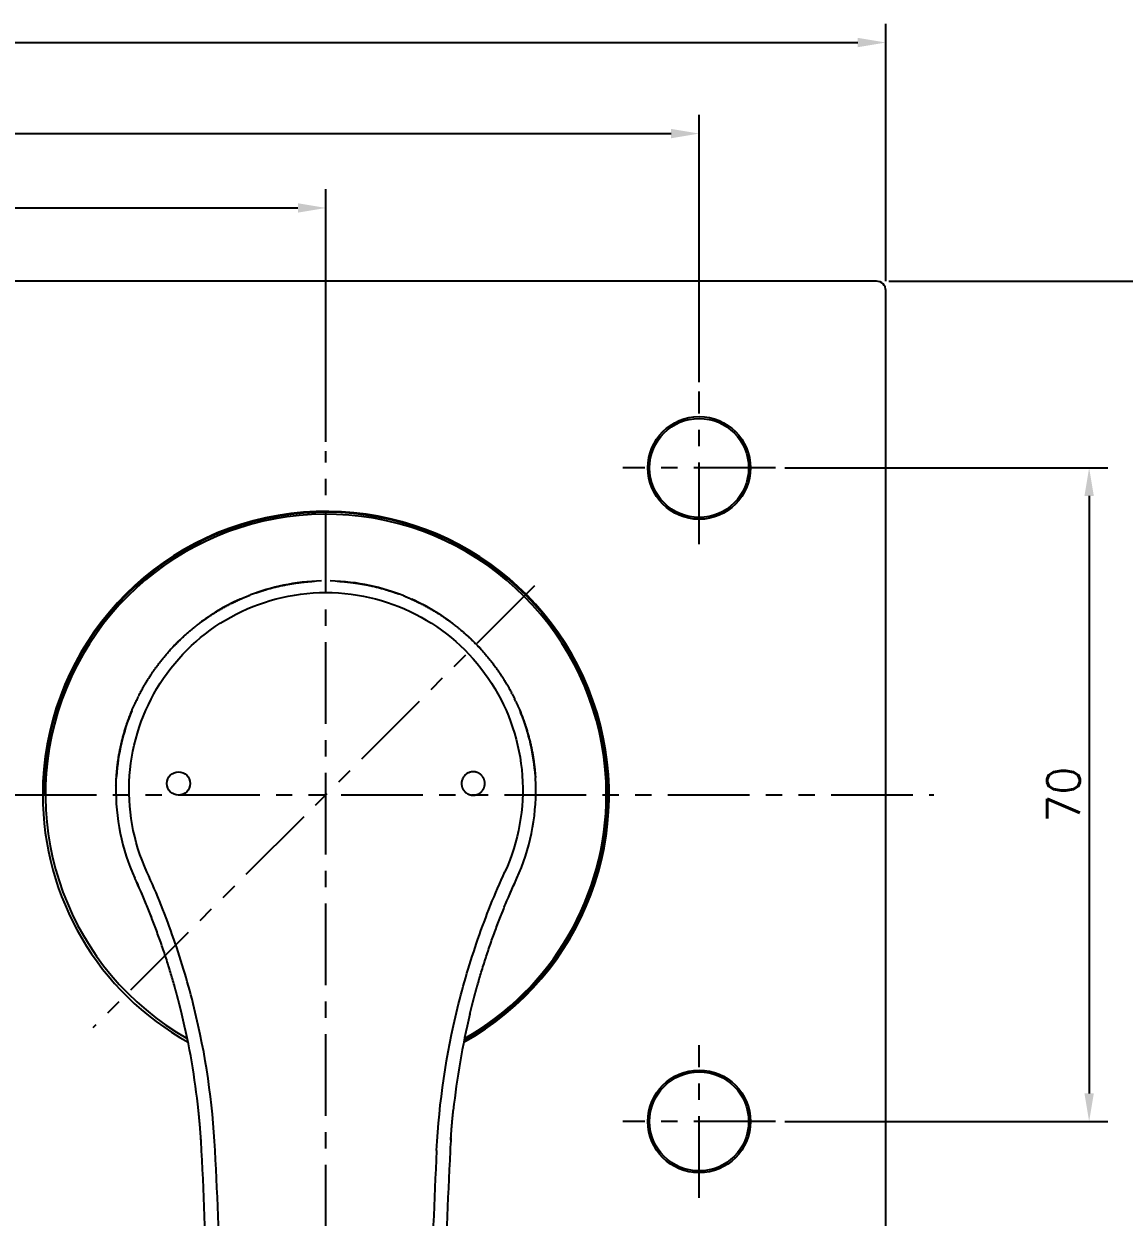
# Model space of a CAD drawing. Extents: x 9929 to 10523, y -4155 to -3735.
# Drawn here: x 10200.1 to 10318, y -4077.1 to -3949.3 of the extents above; entities that cross this region are included whole.
import ezdxf

# ---------------------------------------------------------------- set-up
doc = ezdxf.new("R2010")
doc.units = 0
doc.header["$LTSCALE"] = 7
doc.header["$MEASUREMENT"] = 0
for name, pattern in [('CENTER', [2, 1.25, -0.25, 0.25, -0.25]), ('HIDDEN', [0.375, 0.25, -0.125]), ('PHANTOM', [2.5, 1.25, -0.25, 0.25, -0.25, 0.25, -0.25])]:
    doc.linetypes.add(name, pattern=pattern)
doc.layers.get('0').update_dxf_attribs({"color": 2, "linetype": 'CONTINUOUS'})
for name, color, linetype in [('CL', 1, 'CENTER'), ('D', 2, 'CONTINUOUS'), ('DIM', 2, 'CONTINUOUS'), ('DWG', 7, 'CONTINUOUS'), ('HD', 3, 'HIDDEN'), ('PH', 3, 'PHANTOM')]:
    doc.layers.add(name, color=color, linetype=linetype)
doc.styles.add('GHS', font='ROMANS.shx', dxfattribs={"bigfont": 'GHS.shx'})

msp = doc.modelspace()

# ---------------------------------------------------------------- linework, layer by layer
at = {"color": 7, "linetype": 'Continuous'}
for p, q in [((10291.43602, -3976.86394), (10013.43596, -3976.86394)), ((10292.43596, -4085.86394), (10292.43596, -3977.86394))]:
    msp.add_line(p, q, dxfattribs=at)
for centre, radius in [((10272.43596, -3996.86394), 5.5), ((10272.43597, -3996.86394), 5.30506), ((10272.43596, -4066.86394), 5.5), ((10272.43596, -4066.86394), 5.30506)]:
    msp.add_circle(centre, radius, dxfattribs=at)
msp.add_arc((10291.43596, -3977.86394), 1, 0, 90, dxfattribs=at)
at = {"layer": 'CL'}
for p, q in [((10272.43596, -4005.03625), (10272.43596, -3988.69161)), ((10232.43596, -4122.27813), (10232.43596, -3995.08162)), ((10280.60829, -3996.86394), (10264.26364, -3996.86394)), ((10272.43596, -4075.03625), (10272.43596, -4058.69161)), ((10280.60829, -4066.86394), (10264.26364, -4066.86394))]:
    msp.add_line(p, q, dxfattribs=at)
at = {"layer": 'D'}
for p, q in [((10272.43596, -3987.69161), (10272.43596, -3959.04882)), ((10035.43596, -3961.04882), (10269.43596, -3961.04882)), ((10232.43596, -3994.08162), (10232.43596, -3967.01147)), ((10075.43596, -3969.01147), (10229.43596, -3969.01147)), ((10281.60829, -3996.86394), (10316.22878, -3996.86394)), ((10314.22878, -3999.86394), (10314.22878, -4063.86394)), ((10281.60829, -4066.86394), (10316.22878, -4066.86394))]:
    msp.add_line(p, q, dxfattribs=at)
for centre, radius, start, end in [((10232.42528, -4031.48676), 22.52845, 68.2600275, 68.3787078), ((10232.23534, -4031.7191), 22.82734, 49.7720989, 49.7911191), ((10232.68253, -4031.21884), 22.15628, 41.6512604, 47.9842564), ((10231.99782, -4031.46268), 22.93796, 3.5362159, 3.5748458), ((10232.42039, -4031.46158), 22.51559, 2.8873056, 3.5997295), ((10232.4348, -4031.46091), 22.50116, 1.2649644, 2.7912102), ((10231.64259, -4031.01913), 21.97294, 206.4693157, 206.4769767), ((10134.5787, -4076.28365), 85.1344, 24.2463599, 24.2571943), ((10139.29507, -4074.06529), 79.92269, 24.1508394, 24.1890661), ((10139.22464, -4074.09686), 79.99987, 24.1110494, 24.1341583), ((10139.22372, -4074.09728), 80.00088, 24.0540906, 24.1110531), ((10127.81936, -4079.31176), 92.54102, 24.00035, 24.0104317)]:
    msp.add_arc(centre, radius, start, end, dxfattribs=at)
for points in [[(10240.90413, -4010.61471), (10240.85956, -4010.59661), (10240.81475, -4010.57859), (10240.7697, -4010.56065)], [(10246.83448, -4014.17052), (10246.82001, -4014.15849), (10246.80551, -4014.14646), (10246.79099, -4014.13444)], [(10246.83438, -4014.17063), (10246.8804, -4014.20895), (10246.92626, -4014.24746), (10246.97197, -4014.28615)], [(10250.06461, -4017.47877), (10250.03175, -4017.43731), (10249.99871, -4017.3959), (10249.96547, -4017.35454)], [(10254.90952, -4030.36517), (10254.90892, -4030.35258), (10254.9083, -4030.34), (10254.90768, -4030.32741)], [(10212.18683, -4041.28439), (10212.2202, -4041.35828), (10212.25711, -4041.44039), (10212.29729, -4041.53038)], [(10212.22078, -4041.36127), (10212.22456, -4041.36967), (10212.22837, -4041.37816), (10212.23223, -4041.38674)], [(10212.29005, -4041.51567), (10212.29655, -4041.53019), (10212.30313, -4041.54492), (10212.3098, -4041.55985)], [(10212.31707, -4041.57612), (10212.32396, -4041.59156), (10212.33095, -4041.6072), (10212.33802, -4041.62306)], [(10212.37783, -4041.71491), (10212.36915, -4041.6953), (10212.36058, -4041.67597), (10212.35212, -4041.65691)], [(10212.35999, -4041.67123), (10212.36506, -4041.68264), (10212.37016, -4041.69416), (10212.37532, -4041.70579)], [(10212.73939, -4042.54436), (10212.69228, -4042.43458), (10212.64687, -4042.32945), (10212.60325, -4042.22903)]]:
    msp.add_open_spline(points, degree=3, dxfattribs=at)
msp.add_rational_spline([(10214.38691, -4046.69954), (10214.36205, -4046.63135), (10214.33725, -4046.56359), (10214.3125, -4046.49626), (10214.23868, -4046.29543), (10214.16405, -4046.09489), (10214.08862, -4045.89465), (10214.01596, -4045.70177), (10213.94255, -4045.50918), (10213.8684, -4045.31686), (10213.79787, -4045.13392), (10213.72666, -4044.95123), (10213.65478, -4044.76881), (10213.61425, -4044.66597), (10213.5741, -4044.56469), (10213.53436, -4044.46505)], [1, 1, 1, 1, 0.999994635531, 0.999994635531, 1, 0.999995023135, 0.999995023135, 1, 0.999995495908, 0.999995495908, 1, 1, 1, 1], degree=3, knots=[25.066394084, 25.066394084, 25.066394084, 25.066394084, 25.338291207, 25.338291207, 25.338291207, 25.980212918, 25.980212918, 25.980212918, 26.598546574, 26.598546574, 26.598546574, 27.186761152, 27.186761152, 27.186761152, 27.663013252, 27.663013252, 27.663013252, 27.663013252], dxfattribs=at)
for points in [[(10269.43596, -3960.54882), (10269.43596, -3961.54882), (10272.43596, -3961.04882)], [(10229.43596, -3968.51147), (10229.43596, -3969.51147), (10232.43596, -3969.01147)], [(10313.72878, -3999.86394), (10314.72878, -3999.86394), (10314.22878, -3996.86394)], [(10313.72878, -4063.86394), (10314.72878, -4063.86394), (10314.22878, -4066.86394)]]:
    msp.add_solid(points, dxfattribs=at)
at = {"layer": 'DIM'}
for p, q in [((10292.43596, -3976.86394), (10292.43596, -3949.29418)), ((10015.43596, -3951.29418), (10289.43596, -3951.29418)), ((10292.76908, -3976.86394), (10326.23116, -3976.86394))]:
    msp.add_line(p, q, dxfattribs=at)
msp.add_solid([(10289.43596, -3950.79418), (10289.43596, -3951.79418), (10292.43596, -3951.29418)], dxfattribs=at)
at = {"layer": 'DWG'}
msp.add_circle((10216.64802, -4030.66496), 1.25, dxfattribs=at)
for centre, radius, start, end in [((10232.43594, -4031.86391), 30.34998, 299.124621, 180.00005), ((10232.43596, -4031.86394), 30.25, 299.2864771, 180), ((10232.43597, -4031.86393), 30.04998, 359.9999775, 240.3837945), ((10232.44598, -4031.48546), 22.527, 110.9981313, 111.1071115), ((10232.79628, -4031.91125), 23.0772, 129.311172, 129.3375511), ((10232.42499, -4031.47309), 22.51678, 51.1279426, 51.2696907), ((10232.17979, -4031.20965), 22.14301, 132.477222, 138.3177055), ((10232.5181, -4031.4942), 22.5887, 152.5876055, 153.2815944), ((10232.42902, -4031.44782), 22.48827, 152.0210383, 152.1193122), ((10232.44128, -4031.46204), 22.50552, 154.7772863, 154.8345663), ((10232.42965, -4031.45647), 22.49263, 154.0227791, 154.1517775), ((10232.34084, -4031.50079), 22.60325, 26.913237, 26.9901005), ((10232.15228, -4031.59382), 22.81351, 25.2267771, 25.9702725), ((10232.14035, -4031.39069), 22.20104, 157.4362116, 176.1562171), ((10232.73867, -4031.3897), 22.19387, 3.8435589, 21.8886045), ((10232.43595, -4031.46033), 22.5, 178.6344315, 204.5802311), ((10232.43596, -4031.46033), 22.5, 335.4197687, 1.2635425), ((10232.4358, -4031.86397), 30.34985, 179.9999467, 240.8759526), ((10232.43596, -4031.86394), 30.15, 299.4504276, 0), ((10232.436, -4031.86392), 30.04996, 299.6163969, 359.9999603), ((10337.05255, -4079.31176), 92.54102, 155.9895683, 155.99965), ((10325.64819, -4074.09728), 80.00088, 155.8889469, 155.9459094), ((10325.64727, -4074.09686), 79.99987, 155.8658417, 155.8889506), ((10325.57684, -4074.06529), 79.92269, 155.8109339, 155.8491606), ((10330.29322, -4076.28365), 85.1344, 155.7428057, 155.7536401), ((10233.22932, -4031.01913), 21.97294, 333.5230233, 333.5306843), ((10138.85009, -4074.16095), 80.37988, 6.0571527, 13.5215492), ((10326.02183, -4074.16095), 80.37988, 166.4784508, 173.9428473), ((10135.52989, -4074.25743), 83.69802, 2.9060381, 3.8975265), ((10329.34202, -4074.25743), 83.69802, 176.1024735, 177.0939619), ((9593.93318, -4101.96041), 626.00278, 0.00000729, 2.92518829), ((9594.45773, -4102.04382), 626.92948, 0.0002461, 2.93302588), ((10871.07117, -4102.06064), 627.58647, 177.06854074, 179.99821856), ((10870.8636, -4101.95846), 625.92764, 177.07465577, 180.00017122)]:
    msp.add_arc(centre, radius, start, end, dxfattribs=at)
for points in [[(10231.98023, -4008.96509), (10229.10733, -4009.02495), (10226.49285, -4009.64389), (10224.37379, -4010.45464)], [(10240.72633, -4010.54344), (10238.56791, -4009.68943), (10235.86902, -4009.02718), (10232.89217, -4008.9651)], [(10223.25204, -4010.91918), (10221.5293, -4011.68575), (10220.1157, -4012.56522), (10218.88414, -4013.49834)], [(10223.07659, -4010.99951), (10223.13553, -4010.97255), (10223.19461, -4010.94583), (10223.25382, -4010.91937)], [(10224.33379, -4010.46999), (10224.31374, -4010.4777), (10224.29374, -4010.48543), (10224.27378, -4010.49318)], [(10239.8716, -4010.22417), (10239.932, -4010.24532), (10239.99229, -4010.26673), (10240.05249, -4010.28839)], [(10245.98803, -4013.49853), (10244.76415, -4012.57122), (10243.36027, -4011.69678), (10241.65193, -4010.93349)], [(10218.03745, -4014.17051), (10218.0238, -4014.18187), (10218.01016, -4014.19324), (10217.99655, -4014.20462)], [(10218.03755, -4014.17062), (10218.08089, -4014.13453), (10218.12437, -4014.09859), (10218.16798, -4014.06283)], [(10218.17619, -4014.05609), (10218.2226, -4014.01807), (10218.26915, -4013.98024), (10218.31586, -4013.94259)], [(10218.36043, -4013.90672), (10218.34554, -4013.91866), (10218.33067, -4013.9306), (10218.31584, -4013.94256)], [(10246.51275, -4013.90773), (10246.48047, -4013.88184), (10246.44807, -4013.85599), (10246.41555, -4013.83017)], [(10246.65269, -4014.02085), (10246.62065, -4013.99475), (10246.58848, -4013.96867), (10246.55617, -4013.94264)], [(10246.65266, -4014.0209), (10246.6989, -4014.05859), (10246.74498, -4014.09647), (10246.79092, -4014.13453)], [(10212.46592, -4021.09464), (10212.49417, -4021.04021), (10212.52264, -4020.9859), (10212.55134, -4020.93171)], [(10252.39485, -4021.07276), (10252.37272, -4021.03021), (10252.35043, -4020.98769), (10252.328, -4020.94521)], [(10252.39467, -4021.07285), (10252.42407, -4021.12934), (10252.45322, -4021.18594), (10252.48214, -4021.24267)], [(10212.07188, -4021.89193), (10212.05427, -4021.92939), (10212.03678, -4021.96688), (10212.01939, -4022.0044)], [(10212.18733, -4021.64993), (10212.1516, -4021.72369), (10212.11631, -4021.79758), (10212.08146, -4021.87157)], [(10212.30568, -4021.40918), (10212.27326, -4021.47416), (10212.24119, -4021.53922), (10212.20945, -4021.60438)], [(10212.30576, -4021.40922), (10212.31758, -4021.38554), (10212.32945, -4021.36188), (10212.34135, -4021.33824)], [(10252.49589, -4021.2697), (10252.52547, -4021.32791), (10252.55479, -4021.38626), (10252.58385, -4021.44473)], [(10252.60943, -4021.49622), (10252.60095, -4021.47904), (10252.59244, -4021.46187), (10252.58392, -4021.4447)], [(10252.60938, -4021.49625), (10252.62704, -4021.53202), (10252.64461, -4021.56783), (10252.66209, -4021.60369)], [(10252.79001, -4021.87066), (10252.8029, -4021.89802), (10252.81573, -4021.9254), (10252.82851, -4021.9528)], [(10252.87676, -4022.05687), (10252.86078, -4022.02215), (10252.8447, -4021.98746), (10252.82853, -4021.95279)], [(10253.32445, -4023.09545), (10253.2956, -4023.0237), (10253.26636, -4022.95204), (10253.23674, -4022.88048)], [(10253.23827, -4022.88625), (10253.26975, -4022.96266), (10253.30083, -4023.03928), (10253.33151, -4023.11613)], [(10252.49409, -4041.71491), (10252.50277, -4041.6953), (10252.51134, -4041.67597), (10252.51979, -4041.65691)], [(10252.51192, -4041.67123), (10252.50686, -4041.68264), (10252.50175, -4041.69416), (10252.4966, -4041.70579)], [(10252.55484, -4041.57612), (10252.54795, -4041.59156), (10252.54097, -4041.6072), (10252.5339, -4041.62306)], [(10252.58186, -4041.51567), (10252.57537, -4041.53019), (10252.56878, -4041.54492), (10252.56211, -4041.55985)], [(10252.68509, -4041.28439), (10252.65171, -4041.35828), (10252.61481, -4041.44039), (10252.57462, -4041.53038)], [(10252.65113, -4041.36127), (10252.64736, -4041.36967), (10252.64354, -4041.37816), (10252.63969, -4041.38674)], [(10252.13252, -4042.54436), (10252.17964, -4042.43458), (10252.22505, -4042.32945), (10252.26866, -4042.22903)]]:
    msp.add_open_spline(points, degree=3, dxfattribs=at)
for points, weights, degree, knots in [([(10224.88386, -4010.26565), (10225.30735, -4010.11473), (10225.73654, -4009.98086), (10227.429, -4009.453), (10229.18324, -4009.19669), (10230.2021, -4009.04792), (10231.23029, -4008.99273)], [1, 0.999800241115, 1, 0.996910887052, 1, 0.998956609435, 1], 2, [0, 0, 0, 0.899041813, 0.899041813, 4.437463626, 4.437463626, 6.495364948, 6.495364948, 6.495364948]), ([(10233.64289, -4008.9928), (10234.71504, -4009.05041), (10235.77684, -4009.20974), (10237.53617, -4009.47392), (10239.23214, -4010.01128), (10239.73643, -4010.17108), (10240.23266, -4010.35441)], [1, 0.998865798578, 1, 0.996889370506, 1, 0.999723556373, 1], 2, [0, 0, 0, 2.145754031, 2.145754031, 5.696485669, 5.696485669, 6.754311066, 6.754311066, 6.754311066]), ([(10218.36045, -4013.90674), (10218.87148, -4013.49694), (10219.40549, -4013.11757), (10220.85641, -4012.08693), (10222.45127, -4011.2971), (10223.3447, -4010.85472), (10224.27374, -4010.49307)], [1, 0.999576259759, 1, 0.996889184366, 1, 0.99902052654, 1], 2, [0, 0, 0, 1.309730844, 1.309730844, 4.86177715, 4.86177715, 6.854376841, 6.854376841, 6.854376841]), ([(10240.90411, -4010.61475), (10241.72797, -4010.94941), (10242.52286, -4011.34803), (10244.11963, -4012.14894), (10245.5701, -4013.19166), (10246.00033, -4013.50098), (10246.41551, -4013.83022)], [1, 0.999220247612, 1, 0.996865994853, 1, 0.999722515034, 1], 2, [0, 0, 0, 1.777548752, 1.777548752, 5.342827798, 5.342827798, 6.402390515, 6.402390515, 6.402390515]), ([(10212.56942, -4020.89764), (10213.35456, -4019.42105), (10214.34927, -4018.07669), (10215.40804, -4016.64598), (10216.67849, -4015.39944), (10217.31395, -4014.77602), (10217.99666, -4014.20475)], [1, 0.997252075387, 1, 0.996888896394, 1, 0.999218489447, 1], 2, [0, 0, 0, 3.338568601, 3.338568601, 6.890909453, 6.890909453, 8.67036971, 8.67036971, 8.67036971]), ([(10246.97775, -4014.29104), (10247.65955, -4014.86849), (10248.29343, -4015.49817), (10249.56046, -4016.75699), (10250.61314, -4018.19986), (10251.5694, -4019.5108), (10252.32778, -4020.94533)], [1, 0.999212730751, 1, 0.996867335133, 1, 0.997412427658, 1], 2, [0, 0, 0, 1.786007768, 1.786007768, 5.350653573, 5.350653573, 8.590362608, 8.590362608, 8.590362608]), ([(10209.94235, -4030.92412), (10209.97921, -4029.38005), (10210.22661, -4027.85547), (10210.51156, -4026.1004), (10211.06849, -4024.41182), (10211.47465, -4023.18074), (10212.01943, -4022.00442)], [1, 0.99765446977, 1, 0.996895386147, 1, 0.998346091663, 1], 2, [0, 0, 0, 3.084201891, 3.084201891, 6.632940517, 6.632940517, 9.222782193, 9.222782193, 9.222782193]), ([(10252.87671, -4022.05689), (10253.44456, -4023.29134), (10253.85981, -4024.58512), (10254.40417, -4026.28165), (10254.67488, -4028.0427), (10254.82701, -4029.03279), (10254.89058, -4030.03248)], [1, 0.998183516136, 1, 0.996882614713, 1, 0.999010903475, 1], 2, [0, 0, 0, 2.714282757, 2.714282757, 6.270330246, 6.270330246, 8.272431077, 8.272431077, 8.272431077]), ([(10247.57089, -4031.73293), (10247.87017, -4031.91496), (10248.22046, -4031.91496), (10248.82223, -4031.91496), (10249.19755, -4031.44456), (10249.47046, -4031.10253), (10249.47046, -4030.66496), (10249.47046, -4030.14719), (10249.10434, -4029.78108), (10248.73822, -4029.41496), (10248.22046, -4029.41496), (10246.97046, -4029.41496), (10246.97046, -4030.66496)], [1, 0.962906143787, 1, 0.901022592792, 1, 0.943842470775, 1, 0.923879526386, 1, 0.923879526386, 1, 0.707106767483, 1], 2, [0, 0, 0, 0.683059596, 0.683059596, 1.804747374, 1.804747374, 2.64655499, 2.64655499, 3.628302703, 3.628302703, 4.610050416, 4.610050416, 6.573545835, 6.573545835, 6.573545835]), ([(10246.97046, -4030.66496), (10246.97046, -4031.11892), (10247.26176, -4031.46709), (10247.37255, -4031.59949), (10247.51508, -4031.69692)], [1, 0.939934295442, 1, 0.990596665814, 1], 2, [0, 0, 0, 0.870894434, 0.870894434, 1.214006987, 1.214006987, 1.214006987]), ([(10250.48501, -4046.69954), (10250.50986, -4046.63135), (10250.53467, -4046.56359), (10250.55941, -4046.49626), (10250.63324, -4046.29543), (10250.70786, -4046.09489), (10250.7833, -4045.89465), (10250.85596, -4045.70177), (10250.92936, -4045.50918), (10251.00351, -4045.31686), (10251.07405, -4045.13392), (10251.14526, -4044.95123), (10251.21714, -4044.76881), (10251.25766, -4044.66597), (10251.29782, -4044.56469), (10251.33755, -4044.46505)], [1, 1, 1, 1, 0.999994635531, 0.999994635531, 1, 0.999995023135, 0.999995023135, 1, 0.999995495908, 0.999995495908, 1, 1, 1, 1], 3, [25.066394084, 25.066394084, 25.066394084, 25.066394084, 25.338291207, 25.338291207, 25.338291207, 25.980212918, 25.980212918, 25.980212918, 26.598546574, 26.598546574, 26.598546574, 27.186761152, 27.186761152, 27.186761152, 27.663013252, 27.663013252, 27.663013252, 27.663013252]), ([(10217.00118, -4055.36744), (10216.98912, -4055.31736), (10216.97701, -4055.26731), (10216.96487, -4055.2173), (10216.90897, -4054.98713), (10216.85205, -4054.75721), (10216.79411, -4054.52754), (10216.73451, -4054.2913), (10216.67383, -4054.05532), (10216.61207, -4053.81963), (10216.54252, -4053.55421), (10216.47161, -4053.28915), (10216.39934, -4053.02445), (10216.33393, -4052.7849), (10216.26741, -4052.54566), (10216.19977, -4052.30673)], [1, 1, 1, 1, 0.999993427995, 0.999993427995, 1, 0.99999304653, 0.99999304653, 1, 0.999991177112, 0.999991177112, 1, 0.999992778303, 0.999992778303, 1], 3, [15.210279944, 15.210279944, 15.210279944, 15.210279944, 15.366202153, 15.366202153, 15.366202153, 16.076784554, 16.076784554, 16.076784554, 16.807729752, 16.807729752, 16.807729752, 17.6308746, 17.6308746, 17.6308746, 18.375830199, 18.375830199, 18.375830199, 18.375830199]), ([(10247.87074, -4055.36744), (10247.8828, -4055.31736), (10247.8949, -4055.26731), (10247.90705, -4055.2173), (10247.96294, -4054.98713), (10248.01986, -4054.75721), (10248.07781, -4054.52754), (10248.13741, -4054.2913), (10248.19809, -4054.05532), (10248.25984, -4053.81963), (10248.32939, -4053.55421), (10248.4003, -4053.28915), (10248.47257, -4053.02445), (10248.53798, -4052.7849), (10248.60451, -4052.54566), (10248.67214, -4052.30673)], [1, 1, 1, 1, 0.999993427995, 0.999993427995, 1, 0.99999304653, 0.99999304653, 1, 0.999991177112, 0.999991177112, 1, 0.999992778303, 0.999992778303, 1], 3, [15.210279944, 15.210279944, 15.210279944, 15.210279944, 15.366202153, 15.366202153, 15.366202153, 16.076784554, 16.076784554, 16.076784554, 16.807729752, 16.807729752, 16.807729752, 17.6308746, 17.6308746, 17.6308746, 18.375830199, 18.375830199, 18.375830199, 18.375830199]), ([(10219.05273, -4068.85676), (10219.02845, -4068.48694), (10219.00075, -4068.11736), (10218.93012, -4067.17504), (10218.83725, -4066.23465), (10218.80982, -4065.95688), (10218.78045, -4065.67931)], [1, 0.999989270753, 1, 0.999930239206, 1, 0.999993913536, 1], 2, [0, 0, 0, 0.741228442, 0.741228442, 2.631067475, 2.631067475, 3.189310218, 3.189310218, 3.189310218]), ([(10245.81918, -4068.85676), (10245.84346, -4068.48694), (10245.87116, -4068.11736), (10245.94179, -4067.17504), (10246.03466, -4066.23465), (10246.06209, -4065.95688), (10246.09146, -4065.67931)], [1, 0.999989270753, 1, 0.999930239206, 1, 0.999993913536, 1], 2, [0, 0, 0, 0.741228442, 0.741228442, 2.631067475, 2.631067475, 3.189310218, 3.189310218, 3.189310218])]:
    msp.add_rational_spline(points, weights, degree=degree, knots=knots, dxfattribs=at)
for points, knots in [([(10213.25437, -4040.12314), (10211.76195, -4036.85597), (10211.14564, -4033.31629), (10211.64931, -4026.30591), (10212.79788, -4022.8711), (10218.49353, -4013.96862), (10225.1172, -4010.20806), (10232.43596, -4010.20767)], [0, 0, 0, 0, 0.248071879, 0.248071879, 0.496418415, 0.496418415, 1, 1, 1, 1]), ([(10232.43596, -4010.20767), (10239.75545, -4010.20801), (10246.37898, -4013.96945), (10252.07463, -4022.8719), (10253.2237, -4026.30915), (10253.72567, -4033.318), (10253.10932, -4036.85737), (10251.61755, -4040.12315)], [0, 0, 0, 0, 0.503574335, 0.503574335, 0.75205308, 0.75205308, 1, 1, 1, 1]), ([(10220.56595, -4069.96471), (10220.29963, -4064.7684), (10219.55793, -4059.72463), (10217.7131, -4052.22774), (10216.9804, -4049.75401), (10215.29318, -4044.89933), (10214.33411, -4042.48683), (10213.25437, -4040.12314)], [0, 0, 0, 0, 0.501548356, 0.501548356, 0.750549924, 0.750549924, 1, 1, 1, 1]), ([(10244.30596, -4069.96471), (10244.57228, -4064.7684), (10245.31398, -4059.72463), (10247.15882, -4052.22774), (10247.89151, -4049.75401), (10249.57874, -4044.89933), (10250.5378, -4042.48683), (10251.61755, -4040.12314)], [0, 0, 0, 0, 0.501548356, 0.501548356, 0.750549924, 0.750549924, 1, 1, 1, 1]), ([(10216.2006, -4052.30649), (10216.06467, -4051.82882), (10215.7776, -4050.85179), (10215.31415, -4049.36967), (10214.80844, -4047.8717), (10214.28279, -4046.39465), (10213.73883, -4044.96445), (10212.9876, -4043.10407), (10212.39218, -4041.72948), (10211.97491, -4040.81959)], [0, 0, 0, 0, 1.489891467, 3.054949841, 4.658358734, 6.232782032, 7.75810309, 9.248575372, 12.251495906, 12.251495906, 12.251495906, 12.251495906]), ([(10248.67131, -4052.30649), (10248.80724, -4051.82882), (10249.09432, -4050.85179), (10249.55777, -4049.36967), (10250.06348, -4047.8717), (10250.58912, -4046.39465), (10251.13308, -4044.96445), (10251.88431, -4043.10407), (10252.47974, -4041.72948), (10252.897, -4040.81959)], [0, 0, 0, 0, 1.489891467, 3.054949841, 4.658358734, 6.232782032, 7.75810309, 9.248575372, 12.251495906, 12.251495906, 12.251495906, 12.251495906])]:
    msp.add_open_spline(points, degree=3, knots=knots, dxfattribs=at)
at = {"layer": 'HD', "linetype": 'PHANTOM'}
msp.add_line((10006.5891, -4031.86394), (10297.5891, -4031.86394), dxfattribs=at)
at = {"layer": 'PH'}
msp.add_line((10254.80678, -4009.493), (10207.45671, -4056.84306), dxfattribs=at)

# ---------------------------------------------------------------- texts
at = {"layer": 'D', "insert": (10311.47878, -4031.86394), "char_height": 3.5, "attachment_point": 5, "rotation": 90, "style": 'GHS'}
msp.add_mtext('\\A1;70', dxfattribs=at)

doc.saveas('drawing.dxf')
